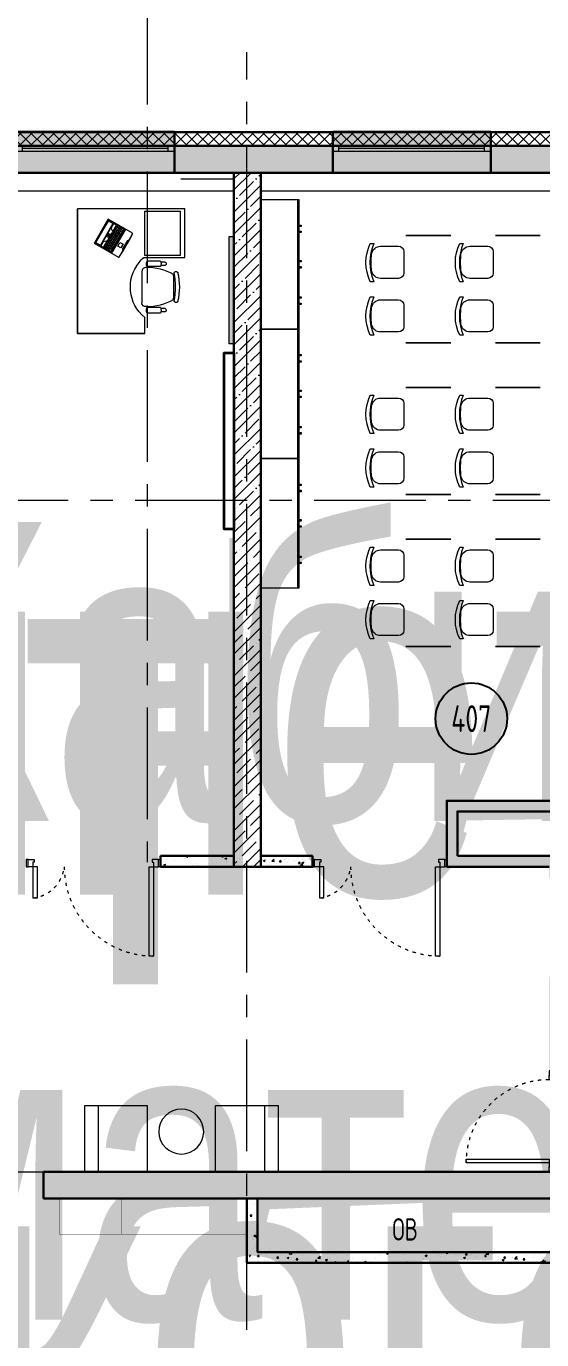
# Model space of a CAD drawing. Header units: millimetres. Extents: x -13407 to 115150, y -83292 to 109271.
# Drawn here: x 40216 to 45984, y 18078 to 32784 of the extents above; entities that cross this region are included whole.
import ezdxf
from ezdxf.enums import TextEntityAlignment as Align

# ---------------------------------------------------------------- set-up
doc = ezdxf.new("R2018")
doc.units = ezdxf.units.MM
for name, pattern in [('ACAD_ISO03W100', [30, 12, -18]), ('ADSK_Скрыто', [6, 3, -3]), ('CENTER', [2, 1.25, -0.25, 0.25, -0.25])]:
    doc.linetypes.add(name, pattern=pattern)
doc.layers.get('Defpoints').update_dxf_attribs({"color": 6})
for name, color, linetype, lineweight in [('АР_Двери', 5, 'Continuous', 18), ('АР_Маркер экспликации', 239, 'Continuous', 13), ('АР_Навесной фасад', 5, 'Continuous', 5), ('АР_Номер помещения', 1, 'Continuous', 25), ('АР_Окна БЛОК', 250, 'Continuous', 13), ('АР_Оси', 193, 'Continuous', 9), ('АР_Перегородки газоблок', 165, 'Continuous', 30), ('АР_Перегородки газоблок_Штрих', 165, 'Continuous', 5), ('АР_Подоконники', 163, 'Continuous', 9), ('АР_Помещения_площадь', 19, 'Continuous', 9), ('АР_Сущ Несущая стена', 202, 'Continuous', 30), ('АР_Утеплитель', 250, 'Continuous', 9), ('АР_Штриховка монолит', 250, 'Continuous', 9), ('Спринклеры', 7, 'Continuous', 18), ('СТЕНЫ кирпич ЛИДЕР', 250, 'Continuous', 15), ('ТХ_мебель передв', 250, 'Continuous', 13), ('ТХ_обор_комп принт', 30, 'Continuous', 13), ('ТХ_ОСНОВНОЙ', 103, 'Continuous', 25)]:
    doc.layers.add(name, color=color, linetype=linetype, lineweight=lineweight)
doc.layers.add('АР_Названия помещений', color=124, linetype='Continuous', lineweight=5, plot=False)
doc.layers.add('АР_Отверстия', color=251, linetype='Continuous')
doc.styles.add('ICOCPEUR', font='isocpeur.ttf')
doc.styles.add('ISOCPEUR', font='isocpeur.ttf', dxfattribs={"width": 0.7})
doc.styles.get("Standard").update_dxf_attribs({"font": 'arial.ttf'})
pattern_1 = [(50, (-195010.61, -55205.68), (215.17805, -18.82564), [22.5, -247.5]), (355, (-195010.61, -55205.68), (-41.6254, 225.65764), [18, -198]), (100.45144, (-194992.68, -55207.25), (173.55265, 206.832), [19.12206, -210.34263]), (46.1842, (-195010.61, -55145.68), (320.1724, -49.65578), [33.75, -371.25]), (96.63564, (-194983.93, -55149.82), (280.3986, 292.23558), [28.6831, -315.51413]), (351.18416, (-195010.6, -55145.68), (280.3986, 292.2356), [27, -297]), (21, (-194980.61, -55160.68), (179.07212, -120.78567), [22.5, -247.5]), (326, (-194980.61, -55160.68), (72.9946, 217.54501), [18, -198]), (71.451445, (-194965.7, -55170.75), (252.06671, 96.75935), [19.12206, -210.34263]), (37.5, (-195010.615, -55205.68), (3.647957, 99.868156), [0, -195.6, 0, -201, 0, -198.75]), (7.5, (-195010.61, -55205.68), (78.92086, 118.323514), [0, -114.6, 0, -191.1, 0, -75.75]), (327.5, (-195077.515, -55205.68), (160.14673, -6.766462), [0, -75, 0, -234, 0, -310.5]), (317.5, (-195107.51, -55205.68), (174.95585, 30.031495), [0, -97.5, 0, -155.4, 0, -220.5])]
pattern_2 = [(45, (-951587.81, 109999.9), (-123.743687, 123.743687), []), (45, (-951464.07, 109999.9), (-123.743687, 123.743687), [218.75, -43.75, 0, -43.75])]

# ---------------------------------------------------------------- blocks, each defined once
blk = doc.blocks.new('Полуторная_на лестницу')
for points in [[(75, 80), (75, 1080), (125, 1080), (125, 80)], [(1375, 430), (1375, 80), (1425, 80), (1425, 430)]]:
    blk.add_lwpolyline(points, close=True)
for points in [[(0, 0), (0, 80), (20, 80), (20, 0), (0, 0)], [(20, 80), (20, 0), (90, 0), (90, 30), (75, 30), (75, 80), (20, 80)], [(1480, 80), (1480, 0), (1410, 0), (1410, 30), (1425, 30), (1425, 80), (1480, 80)], [(1500, 0), (1500, 80), (1480, 80), (1480, 0), (1500, 0)]]:
    blk.add_lwpolyline(points)
at = {"linetype": 'ACAD_ISO03W100', "ltscale": 3}
for centre, radius, start, end in [((75, 80), 1000, 0, 90), ((1465, 40), 392, 95.9075, 174.0925)]:
    blk.add_arc(centre, radius, start, end, dxfattribs=at)
blk = doc.blocks.new('*U132')
at = {"true_color": 0xffffff}
h = blk.add_hatch(color=7, dxfattribs=at)
h.dxf.hatch_style = 1
h.paths.add_polyline_path([(-1770, -240), (0, -240), (0, 220), (-1770, 220)])
at = {"lineweight": 30}
for p, q in [((-1770, -240), (-1770, 220)), ((0, -240), (0, 220))]:
    blk.add_line(p, q, dxfattribs=at)
for p, q in [((0, 220), (-1770, 220)), ((-1770, 70), (0, 70)), ((-1770, 0), (0, 0)), ((-1700, 0), (-1700, 70)), ((-1700, 35), (-70, 35)), ((-70, 0), (-70, 70)), ((-1770, -240), (0, -240)), ((-1770, -240), (-1770, -240)), ((-1770, -240), (-1770, -240)), ((0, -240), (0, -240)), ((0, -240), (0, -240))]:
    blk.add_line(p, q)
blk = doc.blocks.new('*U133')
at = {"true_color": 0xffffff}
h = blk.add_hatch(color=7, dxfattribs=at)
h.dxf.hatch_style = 1
h.paths.add_polyline_path([(-1770, -240), (0, -240), (0, 220), (-1770, 220)])
at = {"lineweight": 30}
for p, q in [((-1770, -240), (-1770, 220)), ((0, -240), (0, 220))]:
    blk.add_line(p, q, dxfattribs=at)
for p, q in [((0, 220), (-1770, 220)), ((-1770, 70), (0, 70)), ((-1770, 0), (0, 0)), ((-1700, 0), (-1700, 70)), ((-1700, 35), (-70, 35)), ((-70, 0), (-70, 70)), ((-1770, -240), (0, -240)), ((-1770, -240), (-1770, -240)), ((-1770, -240), (-1770, -240)), ((0, -240), (0, -240)), ((0, -240), (0, -240))]:
    blk.add_line(p, q)
blk = doc.blocks.new('*U251')
at = {"layer": 'Defpoints', "color": 7, "style": 'ISOCPEUR', "width": 0.7, "flags": 1}
blk.add_attdef('КАТЕГОРИЯ', (-499, -2092), '', height=250, dxfattribs=at)
at = {"layer": 'Defpoints', "color": 7, "style": 'ISOCPEUR', "width": 0.7}
blk.add_attdef('ПЛОЩАДЬ_ПОМЕЩЕНИЯ', text='', height=200, dxfattribs=at).set_placement((-20055, -13070), align=Align.MIDDLE_RIGHT)
at = {"layer": 'АР_Номер помещения', "color": 7, "style": 'ISOCPEUR', "width": 0.7}
blk.add_attdef('НОМЕР_ПОМЕЩЕНИЯ', text='', height=300, dxfattribs=at).set_placement((-20716, -4409), align=Align.MIDDLE_CENTER)
at = {"layer": 'АР_Помещения_площадь', "color": 7, "lineweight": 30, "width": 0.7, "flags": 104}
blk.add_attdef('ИМЯ_ПОМЕЩЕНИЯ', text='', height=100, dxfattribs=at).set_placement((158, 1217), align=Align.MIDDLE_CENTER)
blk = doc.blocks.new('*U264')
at = {"layer": 'Defpoints', "color": 7, "style": 'ISOCPEUR', "width": 0.7, "flags": 1}
blk.add_attdef('КАТЕГОРИЯ', (-499, -2092), '', height=250, dxfattribs=at)
at = {"layer": 'Defpoints', "color": 7, "style": 'ISOCPEUR', "width": 0.7}
blk.add_attdef('ПЛОЩАДЬ_ПОМЕЩЕНИЯ', text='', height=200, dxfattribs=at).set_placement((-21211, -3052), align=Align.MIDDLE_RIGHT)
at = {"layer": 'АР_Номер помещения', "color": 7, "style": 'ISOCPEUR', "width": 0.7}
blk.add_attdef('НОМЕР_ПОМЕЩЕНИЯ', text='', height=300, dxfattribs=at).set_placement((-17601, -2573), align=Align.MIDDLE_CENTER)
at = {"layer": 'АР_Помещения_площадь', "color": 7, "lineweight": 30, "width": 0.7, "flags": 104}
blk.add_attdef('ИМЯ_ПОМЕЩЕНИЯ', text='', height=100, dxfattribs=at).set_placement((158, 1217), align=Align.MIDDLE_CENTER)
blk = doc.blocks.new('*U265')
at = {"layer": 'Defpoints', "color": 7, "style": 'ISOCPEUR', "width": 0.7}
blk.add_attdef('ПЛОЩАДЬ_ПОМЕЩЕНИЯ', text='', height=200, dxfattribs=at).set_placement((-25610, -732), align=Align.MIDDLE_RIGHT)
at = {"layer": 'Defpoints', "color": 7, "style": 'ISOCPEUR', "width": 0.7, "flags": 1}
blk.add_attdef('КАТЕГОРИЯ', (-499, -2092), '', height=250, dxfattribs=at)
at = {"layer": 'АР_Номер помещения', "color": 7, "style": 'ISOCPEUR', "width": 0.7}
blk.add_attdef('НОМЕР_ПОМЕЩЕНИЯ', text='', height=300, dxfattribs=at).set_placement((-22113, -208), align=Align.MIDDLE_CENTER)
at = {"layer": 'АР_Помещения_площадь', "color": 7, "lineweight": 30, "width": 0.7, "flags": 104}
blk.add_attdef('ИМЯ_ПОМЕЩЕНИЯ', text='', height=100, dxfattribs=at).set_placement((158, 1217), align=Align.MIDDLE_CENTER)
blk = doc.blocks.new('*U252')
at = {"layer": 'Defpoints', "color": 7, "style": 'ISOCPEUR', "width": 0.7, "flags": 1}
blk.add_attdef('КАТЕГОРИЯ', (-499, -2092), '', height=250, dxfattribs=at)
at = {"layer": 'Defpoints', "color": 7, "style": 'ISOCPEUR', "width": 0.7}
blk.add_attdef('ПЛОЩАДЬ_ПОМЕЩЕНИЯ', text='', height=200, dxfattribs=at).set_placement((-22106, -3824), align=Align.MIDDLE_RIGHT)
at = {"layer": 'АР_Номер помещения', "color": 7, "style": 'ISOCPEUR', "width": 0.7}
blk.add_attdef('НОМЕР_ПОМЕЩЕНИЯ', text='', height=300, dxfattribs=at).set_placement((-18377, -3392), align=Align.MIDDLE_CENTER)
at = {"layer": 'АР_Помещения_площадь', "color": 7, "lineweight": 30, "width": 0.7, "flags": 104}
blk.add_attdef('ИМЯ_ПОМЕЩЕНИЯ', text='', height=100, dxfattribs=at).set_placement((158, 1217), align=Align.MIDDLE_CENTER)
blk = doc.blocks.new('*U253')
at = {"layer": 'АР_Номер помещения', "color": 7}
blk.add_circle((-20943, -3362), 400, dxfattribs=at)
at = {"layer": 'Defpoints', "color": 7, "style": 'ISOCPEUR', "width": 0.7, "flags": 1}
blk.add_attdef('КАТЕГОРИЯ', (-499, -2092), '', height=250, dxfattribs=at)
at = {"layer": 'Defpoints', "color": 7, "style": 'ISOCPEUR', "width": 0.7}
blk.add_attdef('ПЛОЩАДЬ_ПОМЕЩЕНИЯ', text='', height=200, dxfattribs=at).set_placement((-15044, -3803), align=Align.MIDDLE_RIGHT)
at = {"layer": 'АР_Номер помещения', "color": 7, "style": 'ISOCPEUR', "width": 0.7}
blk.add_attdef('НОМЕР_ПОМЕЩЕНИЯ', text='', height=300, dxfattribs=at).set_placement((-20943, -3362), align=Align.MIDDLE_CENTER)
at = {"layer": 'АР_Помещения_площадь', "color": 7, "lineweight": 30, "width": 0.7, "flags": 104}
blk.add_attdef('ИМЯ_ПОМЕЩЕНИЯ', text='', height=100, dxfattribs=at).set_placement((158, 1217), align=Align.MIDDLE_CENTER)
blk = doc.blocks.new('*U249')
at = {"layer": 'Defpoints', "color": 7, "style": 'ISOCPEUR', "width": 0.7, "flags": 1}
blk.add_attdef('КАТЕГОРИЯ', (-499, -2092), '', height=250, dxfattribs=at)
at = {"layer": 'Defpoints', "color": 7, "style": 'ISOCPEUR', "width": 0.7}
blk.add_attdef('ПЛОЩАДЬ_ПОМЕЩЕНИЯ', text='', height=200, dxfattribs=at).set_placement((-15056, -6727), align=Align.MIDDLE_RIGHT)
at = {"layer": 'АР_Номер помещения', "color": 7, "style": 'ISOCPEUR', "width": 0.7}
blk.add_attdef('НОМЕР_ПОМЕЩЕНИЯ', text='', height=300, dxfattribs=at).set_placement((-15344, -5763), align=Align.MIDDLE_CENTER)
at = {"layer": 'АР_Помещения_площадь', "color": 7, "lineweight": 30, "width": 0.7, "flags": 104}
blk.add_attdef('ИМЯ_ПОМЕЩЕНИЯ', text='', height=100, dxfattribs=at).set_placement((158, 1217), align=Align.MIDDLE_CENTER)
blk = doc.blocks.new('*U84')
for points in [[(-55, -80), (-55, 0), (-115, 0), (-115, -40), (-100, -40), (-100, -80), (-55, -80)], [(0, 0), (0, -80), (-55, -80), (-55, 0), (0, 0)], [(-1130, 0), (-1130, -80), (-1075, -80), (-1075, 0), (-1130, 0)], [(-1075, -80), (-1075, 0), (-1015, 0), (-1015, -40), (-1030, -40), (-1030, -80), (-1075, -80)]]:
    blk.add_lwpolyline(points)
blk.add_lwpolyline([(-100, -80), (-100, -1010), (-140, -1010), (-140, -80)], close=True)
at = {"linetype": 'ACAD_ISO03W100', "ltscale": 3}
blk.add_arc((-100, -80), 930, 180, 270, dxfattribs=at)
blk = doc.blocks.new('laptop')
at = {"color": 0}
for p, q in [((-150, 325), (-155, 323)), ((-150, 325), (-155, 323)), ((-155, 323), (-155, 10)), ((-155, 323), (-155, 10)), ((-150, 313), (-155, 311)), ((0, 326), (-150, 325)), ((0, 326), (-150, 325)), ((0, 314), (-150, 313)), ((-143, 309), (-140, 310)), ((-143, 254), (-143, 309)), ((-140, 310), (140, 310)), ((150, 325), (0, 326)), ((150, 325), (0, 326)), ((150, 313), (0, 314)), ((140, 310), (143, 309)), ((143, 309), (143, 254)), ((155, 323), (150, 325)), ((155, 323), (150, 325)), ((155, 311), (150, 313)), ((155, 10), (155, 323)), ((155, 10), (155, 323)), ((155, 248), (-155, 248)), ((-147, 210), (-147, 234)), ((-147, 210), (-147, 100)), ((147, 210), (-147, 210)), ((-147, 210), (-72, 210)), ((-130, 194), (-147, 194)), ((147, 192), (-147, 192)), ((147, 173), (-147, 173)), ((147, 155), (-147, 155)), ((-140, 253), (-143, 254)), ((140, 253), (-140, 253)), ((-138, 192), (-138, 173)), ((-137, 244), (-96, 244)), ((-130, 210), (-130, 194)), ((-129, 173), (-129, 155)), ((-128, 210), (-128, 194)), ((76, 194), (-128, 194)), ((-123, 155), (-123, 137)), ((-119, 192), (-119, 173)), ((-111, 210), (-111, 194)), ((-110, 173), (-110, 155)), ((-103, 155), (-103, 137)), ((-99, 192), (-99, 173)), ((-94, 210), (-94, 194)), ((-68, 219), (-92, 243)), ((-90, 173), (-90, 155)), ((-84, 155), (-84, 137)), ((-80, 192), (-80, 173)), ((-77, 210), (-77, 194)), ((-71, 173), (-71, 155)), ((-64, 155), (-64, 137)), ((-60, 210), (-60, 194)), ((-60, 192), (-60, 173)), ((-51, 173), (-51, 155)), ((-45, 155), (-45, 137)), ((-43, 210), (-43, 194)), ((-41, 192), (-41, 173)), ((-32, 173), (-32, 155)), ((-26, 210), (-26, 194)), ((-25, 155), (-25, 137)), ((-19, 242), (-21, 242)), ((-21, 242), (-21, 237)), ((-21, 237), (-19, 237)), ((-21, 226), (-21, 220)), ((21, 226), (-21, 226)), ((-21, 220), (21, 220)), ((-21, 192), (-21, 173)), ((-19, 237), (-19, 242)), ((-12, 173), (-12, 155)), ((-9, 210), (-9, 194)), ((-6, 242), (-8, 242)), ((-8, 242), (-8, 237)), ((-8, 237), (-6, 237)), ((-6, 237), (-6, 242)), ((-6, 155), (-6, 137)), ((-2, 192), (-2, 173)), ((8, 242), (6, 242)), ((6, 242), (6, 237)), ((6, 237), (8, 237)), ((7, 173), (7, 155)), ((8, 237), (8, 242)), ((8, 210), (8, 194)), ((14, 155), (14, 137)), ((18, 192), (18, 173)), ((21, 242), (19, 242)), ((19, 242), (19, 237)), ((19, 237), (21, 237)), ((21, 237), (21, 242)), ((21, 220), (21, 226)), ((25, 210), (25, 194)), ((27, 173), (27, 155)), ((33, 155), (33, 137)), ((37, 192), (37, 173)), ((42, 210), (42, 194)), ((46, 173), (46, 155)), ((53, 155), (53, 137)), ((57, 192), (57, 173)), ((59, 210), (59, 194)), ((66, 173), (66, 155)), ((68, 219), (92, 243)), ((69, 210), (69, 211)), ((69, 210), (69, 211)), ((147, 210), (69, 210)), ((72, 155), (72, 137)), ((76, 210), (76, 194)), ((76, 192), (76, 173)), ((79, 210), (79, 194)), ((147, 194), (79, 194)), ((85, 173), (85, 155)), ((92, 155), (92, 137)), ((96, 244), (137, 244)), ((96, 210), (96, 194)), ((96, 192), (96, 173)), ((105, 173), (105, 155)), ((113, 210), (113, 194)), ((129, 192), (129, 100)), ((130, 210), (130, 194)), ((143, 254), (140, 253)), ((147, 234), (147, 210)), ((147, 210), (147, 100)), ((-155, 10), (-155, 8)), ((-155, 8), (-152, 5)), ((-152, 5), (-150, 5)), ((-150, 5), (0, 0)), ((147, 137), (-147, 137)), ((147, 118), (-147, 118)), ((147, 100), (-147, 100)), ((-123, 118), (-123, 100)), ((-114, 137), (-114, 118)), ((-98, 118), (-98, 100)), ((-94, 137), (-94, 118)), ((-75, 137), (-75, 118)), ((-74, 118), (-74, 100)), ((-59, 14), (-59, 1)), ((59, 14), (-59, 14)), ((-59, 1), (-59, 14)), ((-59, 14), (59, 14)), ((-55, 137), (-55, 118)), ((-55, 118), (-55, 100)), ((-36, 137), (-36, 118)), ((-16, 137), (-16, 118)), ((0, 0), (150, 5)), ((3, 137), (3, 118)), ((9, 118), (9, 100)), ((23, 137), (23, 118)), ((29, 118), (29, 100)), ((42, 137), (42, 118)), ((48, 118), (48, 100)), ((59, 1), (59, 14)), ((59, 14), (59, 1)), ((62, 137), (62, 118)), ((68, 118), (68, 100)), ((81, 137), (81, 118)), ((87, 118), (87, 100)), ((90, 118), (90, 100)), ((109, 137), (109, 100)), ((150, 5), (153, 6)), ((153, 6), (155, 8)), ((155, 8), (155, 10))]:
    blk.add_line(p, q, dxfattribs=at)
blk.add_lwpolyline([(-52, 79), (-4, 79), (-4, 39), (-52, 39)], close=True, dxfattribs=at)
for centre, radius, start, end in [((-137, 234), 10, 90, 180), ((-96, 239), 5, 45, 90), ((-72, 215), 5, 270, 45), ((72, 215), 5, 135, 236.1175), ((96, 239), 5, 90, 135), ((137, 234), 10, 0, 90), ((-150, 10), 5, 180, 266.4167), ((0, 2405), 2405, 266.4167, 273.5833), ((150, 10), 5, 273.5833, 0)]:
    blk.add_arc(centre, radius, start, end, dxfattribs=at)
blk = doc.blocks.new('мваи')
for points in [[(95699, 222916), (95154, 222916), (95154, 221715), (96551, 221715), (96551, 222466), (96371, 222466)], [(95699, 222456), (95699, 222916)], [(95752, 222694), (95752, 222646)], [(95789, 222694), (95789, 222646)], [(96271, 222694), (96271, 222646)], [(96308, 222694), (96308, 222646)], [(95741, 222641), (95741, 222493)], [(95800, 222641), (95800, 222493)], [(96260, 222641), (96260, 222493)], [(96324, 222641), (96324, 222493)], [(96551, 222466), (96551, 221715), (95154, 221715)]]:
    blk.add_lwpolyline(points)
blk.add_lwpolyline([(95180, 222864), (95678, 222864), (95678, 222466), (95180, 222466)], close=True)
blk.add_lwpolyline([(96250, 222482, 0.127479), (96170, 222789, 0.028308), (95890, 222789, 0.127479), (95810, 222482, 0.416667), (95858, 222435), (96207, 222435)], format="xyb")
for centre, radius, start, end in [((96030, 222190), 667, 75.9812, 104.0188), ((96030, 221982), 829, 78.7648, 101.2352)]:
    blk.add_arc(centre, radius, start, end)
for points in [[(95868, 222795), (95858, 222800), (95852, 222821), (95863, 222832)], [(95863, 222832), (95863, 222837), (95868, 222837), (95868, 222837)], [(96191, 222837), (96202, 222832), (96207, 222816), (96197, 222800)], [(96197, 222800), (96197, 222800), (96197, 222795), (96191, 222795)], [(95741, 222641), (95757, 222652), (95778, 222652), (95800, 222641)], [(95752, 222694), (95757, 222705), (95768, 222710), (95778, 222705)], [(95778, 222705), (95784, 222699), (95784, 222699), (95789, 222694)], [(96260, 222641), (96281, 222652), (96302, 222652), (96324, 222641)], [(96271, 222694), (96276, 222705), (96292, 222710), (96302, 222705)], [(96302, 222705), (96302, 222699), (96308, 222699), (96308, 222694)], [(95757, 222403), (95736, 222419), (95715, 222435), (95699, 222456)], [(95800, 222493), (95778, 222482), (95757, 222482), (95741, 222493)], [(96371, 222466), (96218, 222281), (95942, 222249), (95757, 222403)], [(96250, 222482), (96255, 222456), (96234, 222435), (96207, 222435)], [(96324, 222493), (96302, 222482), (96281, 222482), (96260, 222493)]]:
    blk.add_open_spline(points, degree=3)
at = {"rotation": 150}
blk.add_blockref('laptop', (95567, 222259), dxfattribs=at)
blk = doc.blocks.new('У018')
at = {"layer": 'ТХ_мебель передв', "ltscale": 100, "const_width": 2}
blk.add_lwpolyline([(94750, 82280), (95250, 82280), (95250, 81080), (94750, 81080)], close=True, dxfattribs=at)
blk = doc.blocks.new('тумба под доской')
for points in [[(-1451, -426), (0, -426), (0, 0), (-1451, 0)], [(-1165, -453), (-1149, -453), (-1149, -426), (-1165, -426)], [(-1096, -453), (-1080, -453), (-1080, -426), (-1096, -426)], [(-768, -453), (-752, -453), (-752, -426), (-768, -426)], [(-699, -453), (-683, -453), (-683, -426), (-699, -426)], [(-360, -453), (-344, -453), (-344, -426), (-360, -426)], [(-291, -453), (-275, -453), (-275, -426), (-291, -426)]]:
    blk.add_lwpolyline(points, close=True)
blk.add_lwpolyline([(-1451, -410), (0, -410)])
blk = doc.blocks.new('Стул парты')
for points in [[(-95, -360, -0.36493), (-180, -259), (-180, -58, -0.414078), (-122, 0), (122, 0, -0.414078), (180, -58), (180, -259, -0.36493), (95, -360, -0.041656)], [(-212, -334, 0.203875), (217, -334), (217, -374, -0.227009), (-212, -374)]]:
    blk.add_lwpolyline(points, format="xyb", close=True)
blk = doc.blocks.new('У101')
at = {"layer": 'ТХ_мебель передв', "const_width": 2}
blk.add_lwpolyline([(341448, -227858), (342148, -227858), (342148, -228258), (341448, -228258)], close=True, dxfattribs=at)
blk = doc.blocks.new('У017')
at = {"layer": 'ТХ_мебель передв'}
blk.add_lwpolyline([(252942, -218302), (253682, -218302), (253682, -219002), (252942, -219002)], close=True, dxfattribs=at)
blk.add_lwpolyline([(252942, -219002), (252942, -218852), (253682, -218852), (253682, -219002)], dxfattribs=at)
blk = doc.blocks.new('Стол низкий')
at = {"layer": 'ТХ_мебель передв'}
blk.add_open_spline([(184400, -228430, 0), (184400, -228568, 0), (184288, -228679, 0), (184151, -228679, 0), (184013, -228679, 0), (183897, -228568, 0), (183897, -228430, 0), (183897, -228287, 0), (184013, -228176, 0), (184151, -228176, 0), (184288, -228176, 0), (184400, -228287, 0), (184400, -228430, 0)], degree=3, knots=[0, 0, 0, 0, 1, 1, 1, 2, 2, 2, 3, 3, 3, 4, 4, 4, 4], dxfattribs=at)

msp = doc.modelspace()

# ---------------------------------------------------------------- hatches: boundary and pattern name
at = {"layer": 'АР_Перегородки газоблок_Штрих', "ltscale": 100}
h = msp.add_hatch(dxfattribs=at)
h.set_pattern_fill('AR-CONC', color=256, scale=30)
h.set_pattern_definition([(50, (-195010.61, -55105.68), (215.17805, -18.82564), [22.5, -247.5]), (355, (-195010.61, -55105.68), (-41.6254, 225.65764), [18, -198]), (100.45144, (-194992.68, -55107.25), (173.55265, 206.832), [19.12206, -210.34263]), (46.1842, (-195010.61, -55045.68), (320.1724, -49.65578), [33.75, -371.25]), (96.63564, (-194983.93, -55049.82), (280.3986, 292.23558), [28.6831, -315.51413]), (351.18416, (-195010.6, -55045.68), (280.3986, 292.2356), [27, -297]), (21, (-194980.61, -55060.68), (179.07212, -120.78567), [22.5, -247.5]), (326, (-194980.61, -55060.68), (72.9946, 217.54501), [18, -198]), (71.451445, (-194965.7, -55070.75), (252.06671, 96.75935), [19.12206, -210.34263]), (37.5, (-195010.615, -55105.68), (3.647957, 99.868156), [0, -195.6, 0, -201, 0, -198.75]), (7.5, (-195010.61, -55105.68), (78.92086, 118.323514), [0, -114.6, 0, -191.1, 0, -75.75]), (327.5, (-195077.515, -55105.68), (160.14673, -6.766462), [0, -75, 0, -234, 0, -310.5]), (317.5, (-195107.51, -55105.68), (174.95585, 30.031495), [0, -97.5, 0, -155.4, 0, -220.5])])
h.paths.add_polyline_path([(51365, 24112.8), (44930.7, 24112.8), (44930.7, 23594.6), (45050.7, 23594.6), (45050.7, 23992.8), (51365, 23992.8)])
h = msp.add_hatch(dxfattribs=at)
h.set_pattern_fill('AR-CONC', color=256, scale=30)
h.set_pattern_definition(pattern_1)
h.paths.add_polyline_path([(42540, 23434.6), (42540, 23494.6), (41706.3, 23494.5), (41706.3, 23374.5), (41706.3, 23374.5), (41706.3, 23374.5), (41706.3, 23494.5), (41706.3, 23494.5), (41706.3, 23374.5), (42540, 23374.6)])
h = msp.add_hatch(dxfattribs=at)
h.set_pattern_fill('AR-CONC', color=256, scale=30)
h.set_pattern_definition(pattern_1)
h.paths.add_polyline_path([(43430.7, 23494.6), (42840, 23494.6), (42840, 23437.6), (42840, 23374.6), (43430.7, 23374.6)])
h = msp.add_hatch(dxfattribs=at)
h.set_pattern_fill('AR-CONC', color=256, scale=30)
h.set_pattern_definition(pattern_1)
h.paths.add_polyline_path([(46067.7, 22143), (48444.7, 22143), (48444.7, 23374.6), (46187.6, 23374.6), (46187.3, 23242.9), (46067.3, 23243.2), (46067.6, 23374.6), (44930.7, 23374.6), (44930.7, 23494.6), (51212.3, 23494.7), (51365, 23494.7), (51365, 23374.8), (48564.7, 23374.6), (48564.7, 20940.7), (48449.5, 20940.7), (48444.7, 20945.6), (48444.7, 22023), (46187.7, 22023), (46187.3, 21060), (46067.3, 21060)])
h = msp.add_hatch(dxfattribs=at)
h.set_pattern_fill('AR-CONC', color=256, scale=30)
h.set_pattern_definition(pattern_1)
h.paths.add_polyline_path([(42714.9, 19158.8), (42685, 19158.8), (42685, 19660), (42805, 19660), (42805, 19058.8), (47534.9, 19058.8), (47535.1, 18938.8), (42715.1, 18938.8)])
at = {"layer": 'АР_Утеплитель', "ltscale": 100}
h = msp.add_hatch(dxfattribs=at)
h.set_pattern_fill('ANSI37', color=256, scale=700)
h.set_pattern_definition([(45, (-945096.63, 49153.53), (-61.871843, 61.871843), []), (135, (-945096.63, 49153.53), (-61.871843, -61.871843), [])])
h.paths.add_polyline_path([(68515, 9610), (62165, 9610), (62165, 27480), (51665, 27480), (51665, 31445), (16865, 31445), (16865, 27480), (11889.8, 27480), (11889.8, 27630), (16715, 27630), (16715, 31595), (51815, 31595), (51815, 27630), (62315, 27630), (62315, 9760), (68665, 9760), (68665, -250), (55265, -250), (55265, 6100), (47385, 6100), (47385, 11290), (39149.7, 11290), (39149.7, 11040), (38999.7, 11040), (38999.7, 11440), (47535, 11440), (47535, 6250), (55415, 6250), (55415, -100), (68515, -100)])
at = {"layer": 'АР_Штриховка монолит', "ltscale": 100}
h = msp.add_hatch(dxfattribs=at)
h.set_pattern_fill('ANSI35', color=256, scale=700)
h.set_pattern_definition(pattern_2)
h.paths.add_polyline_path([(51365, 31445), (16865, 31445), (16865, 27480), (16865, 27280), (16865, 19960), (16965, 19960), (16965, 18702.5), (17165, 18702.5), (17165, 19660), (20920, 19660), (20920, 18477.5), (21120, 18477.5), (21120, 19660), (28120, 19660), (28120, 19960), (17165, 19960), (17165, 31145), (51365, 31145)])
h = msp.add_hatch(dxfattribs=at)
h.set_pattern_fill('ANSI35', color=256, scale=700)
h.set_pattern_definition(pattern_2)
h.paths.add_polyline_path([(51665, 31445), (51365, 31445), (51365, 31145), (51365, 19960), (40410, 19960), (40410, 19660), (47535, 19660), (47535, 18477.5), (47735, 18477.5), (47735, 19660), (51365, 19660), (51365, 18702.5), (51565, 18702.5), (51565, 19660), (51665, 19660), (51665, 27280), (51665, 27280.3), (51665, 27480.3), (51665, 27480)])
h = msp.add_hatch(dxfattribs=at)
h.set_pattern_fill('ANSI35', color=256, scale=700)
h.set_pattern_definition([(45, (-931662.81, 121934.54), (-123.743687, 123.743687), []), (45, (-931539.07, 121934.54), (-123.743687, 123.743687), [218.75, -43.75, 0, -43.75])])
h.paths.add_polyline_path([(42840, 31145), (42540, 31145), (42540, 23374.6), (42840, 23374.6)])
at = {"layer": 'Спринклеры', "linetype": 'ADSK_Скрыто', "lineweight": 9}
for points in [[(45040.7, 23492.7), (45140.7, 23892.7), (51362.8, 23990.8), (45040.7, 23992.7)], [(42820, 19060), (42940, 19540), (45870, 19660), (42820, 19660)]]:
    msp.add_hatch(color=256, dxfattribs=at).paths.add_polyline_path(points)
at = {"layer": 'ТХ_мебель передв', "transparency": 33554508}
h = msp.add_hatch(color=256, dxfattribs=at)
h.dxf.hatch_style = 1
h.paths.add_polyline_path([(42540, 30428.8), (42487.1, 30428.8), (42487.1, 29228.8), (42540, 29228.8)])
h = msp.add_hatch(color=256, dxfattribs=at)
h.dxf.hatch_style = 1
h.paths.add_polyline_path([(42487.1, 25855.3), (42540, 25855.3), (42540, 27054.1), (42487.1, 27054.1)])

# ---------------------------------------------------------------- linework, layer by layer
at = {"layer": 'АР_Навесной фасад', "ltscale": 100}
for p, q in [((16705, 31605), (51825, 31605)), ((16715, 31595), (51815, 31595))]:
    msp.add_line(p, q, dxfattribs=at)
at = {"layer": 'АР_Оси', "linetype": 'CENTER', "ltscale": 1000}
for p, q in [((41569.9, 79157.5), (41569.9, 23425.1)), ((42685, -1811.3), (42685, 32496.2)), ((-12563.8, 31145), (70614.6, 31145)), ((-12563.8, 27480), (71033.4, 27480)), ((-12563.8, 19960), (71033.4, 19960))]:
    msp.add_line(p, q, dxfattribs=at)
at = {"layer": 'АР_Перегородки газоблок', "ltscale": 100}
for points in [[(51365, 24112.8), (44920.7, 24112.8), (44920.7, 23494.6)], [(45040.7, 23494.6), (45040.7, 23992.8), (51365, 23992.8)], [(41716.3, 23374.6), (41716.3, 23494.6)], [(42540, 23494.6), (41716.3, 23494.6)], [(43420.7, 23494.6), (42840, 23494.6)], [(43420.7, 23494.6), (43420.7, 23374.6)], [(44920.7, 23374.6), (44920.7, 23494.6)], [(51365, 23494.6), (45040.7, 23494.6)], [(42540, 23374.6), (41716.3, 23374.6)], [(43420.7, 23374.6), (42840, 23374.6)], [(46067.6, 23374.6), (44920.7, 23374.6)], [(42685, 19660), (42685, 18938.8), (47535, 18938.8)], [(42805, 19660), (42805, 19058.8), (47535, 19058.8)]]:
    msp.add_lwpolyline(points, dxfattribs=at)
at = {"layer": 'АР_Подоконники', "ltscale": 100}
for p, q in [((34295, 30941.5), (42540, 30941.4)), ((42840, 30941.5), (51365, 30941.4))]:
    msp.add_line(p, q, dxfattribs=at)
at = {"layer": 'АР_Сущ Несущая стена', "ltscale": 100}
for p, q in [((16865, 31445), (51665, 31445)), ((17165, 31145), (51365, 31145)), ((42540, 31145), (42540, 23374.6)), ((42840, 31145), (42840, 23374.6)), ((42540, 23374.6), (42840, 23374.6)), ((40410, 19960), (51365, 19960)), ((40410, 19960), (40410, 19660)), ((40410, 19660), (47535, 19660))]:
    msp.add_line(p, q, dxfattribs=at)
at = {"layer": 'СТЕНЫ кирпич ЛИДЕР', "linetype": 'Continuous', "ltscale": 100}
msp.add_lwpolyline([(43578, 31148.3), (43698, 31148.3)], dxfattribs=at)
at = {"layer": 'ТХ_мебель передв', "ltscale": 100}
msp.add_line((41945, 31075), (42540, 31075), dxfattribs=at)
at = {"layer": 'ТХ_мебель передв'}
for p, q in [((44965.1, 30441.4), (44465.1, 30441.4)), ((44965.1, 30441.4), (44465.1, 30441.4)), ((44465.1, 30441.4), (44965.1, 30441.4)), ((45965.1, 30441.4), (45465.1, 30441.4)), ((45965.1, 30441.4), (45465.1, 30441.4)), ((45465.1, 30441.4), (45965.1, 30441.4)), ((44465.1, 29241.4), (44965.1, 29241.4)), ((44465.1, 29241.4), (44965.1, 29241.4)), ((44965.1, 29241.4), (44465.1, 29241.4)), ((45465.1, 29241.4), (45965.1, 29241.4)), ((45465.1, 29241.4), (45965.1, 29241.4)), ((45965.1, 29241.4), (45465.1, 29241.4)), ((44965.1, 28741.4), (44465.1, 28741.4)), ((44965.1, 28741.4), (44465.1, 28741.4)), ((44465.1, 28741.4), (44965.1, 28741.4)), ((45965.1, 28741.4), (45465.1, 28741.4)), ((45965.1, 28741.4), (45465.1, 28741.4)), ((45465.1, 28741.4), (45965.1, 28741.4)), ((44465.1, 27541.4), (44965.1, 27541.4)), ((44465.1, 27541.4), (44965.1, 27541.4)), ((44965.1, 27541.4), (44465.1, 27541.4)), ((45465.1, 27541.4), (45965.1, 27541.4)), ((45465.1, 27541.4), (45965.1, 27541.4)), ((45965.1, 27541.4), (45465.1, 27541.4)), ((44965.1, 27041.4), (44465.1, 27041.4)), ((44965.1, 27041.4), (44465.1, 27041.4)), ((44465.1, 27041.4), (44965.1, 27041.4)), ((45965.1, 27041.4), (45465.1, 27041.4)), ((45965.1, 27041.4), (45465.1, 27041.4)), ((45465.1, 27041.4), (45965.1, 27041.4)), ((44465.1, 25841.4), (44965.1, 25841.4)), ((44465.1, 25841.4), (44965.1, 25841.4)), ((44965.1, 25841.4), (44465.1, 25841.4)), ((45465.1, 25841.4), (45965.1, 25841.4)), ((45465.1, 25841.4), (45965.1, 25841.4)), ((45965.1, 25841.4), (45465.1, 25841.4))]:
    msp.add_line(p, q, dxfattribs=at)
msp.add_lwpolyline([(42540, 29228.8), (42487.1, 29228.8), (42487.1, 30428.8), (42540, 30428.8)], close=True, dxfattribs=at)
at = {"layer": 'ТХ_обор_комп принт', "lineweight": 35}
msp.add_lwpolyline([(42540, 27154.1), (42428.8, 27154.1), (42428.8, 29128.8), (42540, 29128.8)], close=True, dxfattribs=at)

# ---------------------------------------------------------------- block references
at = {"layer": 'АР_Двери'}
for name, p, rotation in [('Полуторная_на лестницу', (41716.3, 23454.6), 180), ('Полуторная_на лестницу', (44920.7, 23454.6), 180), ('*U84', (46147.3, 19960), 270)]:
    msp.add_blockref(name, p, dxfattribs=dict(at, rotation=rotation))
at = {"layer": 'АР_Маркер экспликации', "color": 7}
ref = msp.add_blockref('*U264', (39645.3, 27719.1), dxfattribs=at)
lines = msp.add_mtext('\\W0.8000;Кабинет русского языка и литературы', dxfattribs={"layer": 'АР_Названия помещений', "insert": (20877.4, 27384.9), "char_height": 5327.78, "width": 926.94, "attachment_point": 1})
ref.add_attrib('ИМЯ_ПОМЕЩЕНИЯ', '', (20877.4, 27384.9), dxfattribs={"flags": 104}).embed_mtext(lines)
ref = msp.add_blockref('*U265', (52577.1, 25363.3), dxfattribs=at)
lines = msp.add_mtext('\\W0.8000;Кабинет русского языка и ', dxfattribs={"layer": 'АР_Названия помещений', "insert": (30484.5, 27189.2), "char_height": 4128.132, "width": 926.94, "attachment_point": 1})
ref.add_attrib('ИМЯ_ПОМЕЩЕНИЯ', '', (30484.5, 27189.2), dxfattribs={"flags": 104}).embed_mtext(lines)
ref = msp.add_blockref('*U252', (57414.7, 28394.2), dxfattribs=at)
lines = msp.add_mtext('\\W0.8000;Кабинет математики', dxfattribs={"layer": 'АР_Названия помещений', "insert": (38405.3, 27232.8), "char_height": 3347.834, "width": 926.94, "attachment_point": 1})
ref.add_attrib('ИМЯ_ПОМЕЩЕНИЯ', '', (38405.3, 27232.8), dxfattribs={"flags": 104}).embed_mtext(lines)
ref = msp.add_blockref('*U253', (66139.3, 28394.2), dxfattribs=at)
ref.add_attrib('НОМЕР_ПОМЕЩЕНИЯ', '407', dxfattribs={"layer": 'АР_Номер помещения', "color": 7, "height": 300, "style": 'ISOCPEUR', "width": 0.7}).set_placement((45195.9, 25031.8), align=Align.MIDDLE_CENTER)
ref = msp.add_blockref('*U251', (32463.4, 23260.5), dxfattribs=at)
lines = msp.add_mtext('\\W0.8000;Кабинет информатики с возможностью деления трансформируемой перегородкой на \\Pдва помещения', dxfattribs={"layer": 'АР_Названия помещений', "insert": (9884.5, 20777.4), "char_height": 5640.769, "width": 926.94, "attachment_point": 1})
ref.add_attrib('ИМЯ_ПОМЕЩЕНИЯ', '', (9884.5, 20777.4), dxfattribs={"flags": 104}).embed_mtext(lines)
ref = msp.add_blockref('*U249', (49045.9, 23570.2), dxfattribs=at)
lines = msp.add_mtext('\\W0.8000;Коридор', dxfattribs={"layer": 'АР_Названия помещений', "insert": (33756.3, 18618.8), "char_height": 5492.578, "width": 640.158, "attachment_point": 1})
ref.add_attrib('ИМЯ_ПОМЕЩЕНИЯ', '', (33756.3, 18618.8), dxfattribs={"flags": 104}).embed_mtext(lines)
at = {"layer": 'АР_Окна БЛОК'}
for name, p in [('*U133', (41875, 31385)), ('*U132', (45415, 31385))]:
    msp.add_blockref(name, p, dxfattribs=at)
at = {"layer": 'ТХ_мебель передв', "rotation": 270}
for name, p in [('мваи', (-180924.3, 125895.1)), ('Стул парты', (44440.1, 30141.4)), ('Стул парты', (45440.1, 30141.4)), ('Стул парты', (44440.1, 29541.4)), ('Стул парты', (45440.1, 29541.4)), ('Стул парты', (44440.1, 28441.4)), ('Стул парты', (45440.1, 28441.4)), ('Стул парты', (44440.1, 27841.4)), ('Стул парты', (45440.1, 27841.4)), ('Стул парты', (44440.1, 26741.4)), ('Стул парты', (45440.1, 26741.4)), ('Стул парты', (44440.1, 26141.4)), ('Стул парты', (45440.1, 26141.4))]:
    msp.add_blockref(name, p, dxfattribs=at)
at = {"layer": 'ТХ_мебель передв', "xscale": -1, "rotation": 90}
for p in [(42840, 29394.3), (42840, 27943.7), (42840, 26493.1)]:
    msp.add_blockref('тумба под доской', p, dxfattribs=at)
at = {"layer": 'ТХ_мебель передв'}
for p in [(-50284.9, -51838.8), (-49284.9, -51838.8), (-50284.9, -53538.8), (-49284.9, -53538.8), (-50284.9, -55238.8), (-49284.9, -55238.8)]:
    msp.add_blockref('У018', p, dxfattribs=at)
at = {"layer": 'ТХ_ОСНОВНОЙ'}
for p, rotation in [((259871.8, 273641.7), 270), ((-175966.8, -232981.7), 90)]:
    msp.add_blockref('У017', p, dxfattribs=dict(at, rotation=rotation))
for name, p in [('Стол низкий', (-142198.7, 248836.1, 0)), ('У101', (-300862.9, 247517.8)), ('У101', (-300162.9, 247517.8)), ('У101', (-299462.9, 247517.8))]:
    msp.add_blockref(name, p, dxfattribs=at)

# ---------------------------------------------------------------- texts
at = {"layer": 'АР_Отверстия', "ltscale": 100, "insert": (44454.7, 19314.1), "char_height": 250, "attachment_point": 5, "line_spacing_factor": 0.7, "style": 'ICOCPEUR'}
msp.add_mtext('\\A1;{\\W0.7;ОВ}', dxfattribs=at)

doc.saveas('drawing.dxf')
